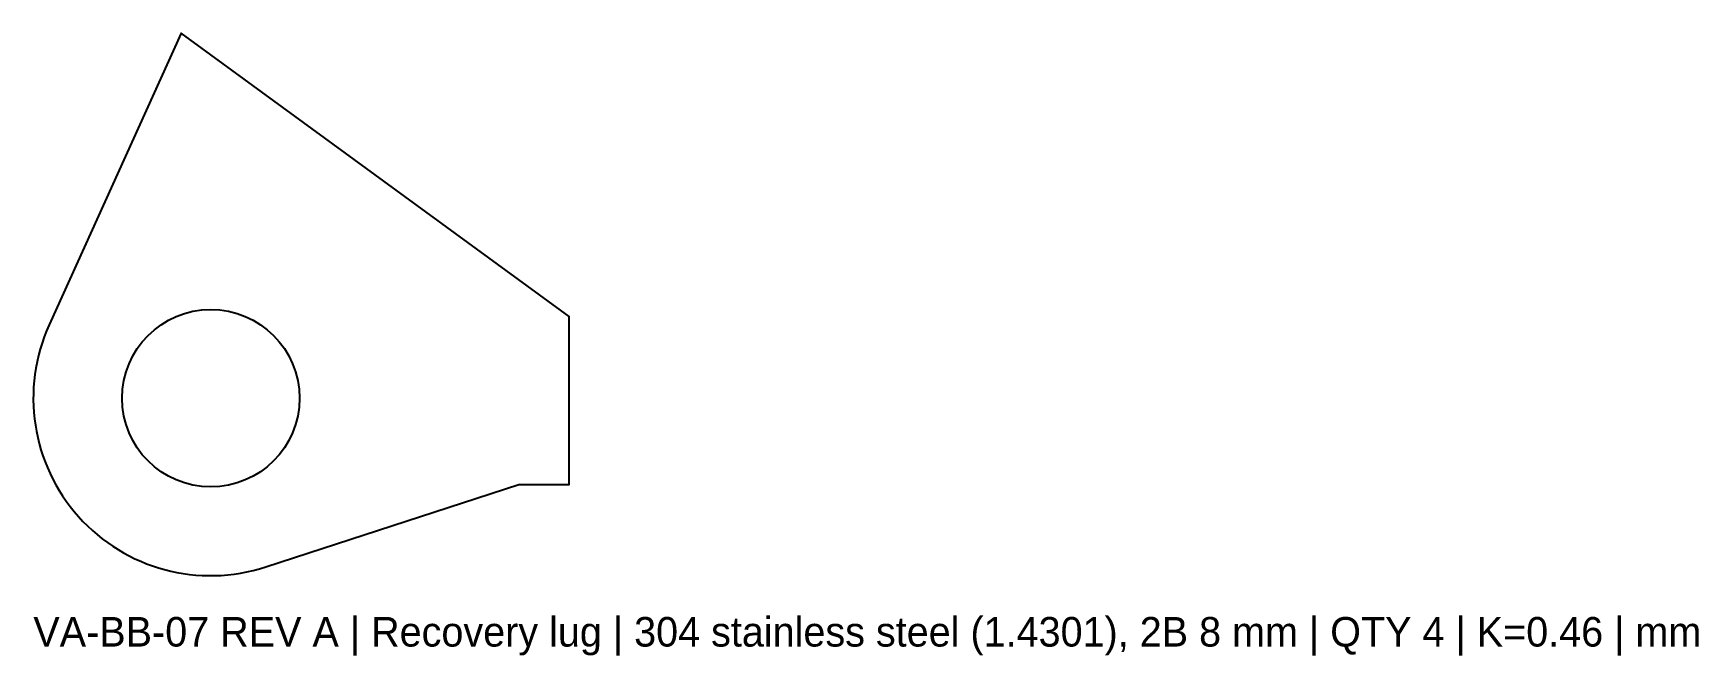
# Model space of a CAD drawing. Header units: millimetres. Extents: x 0 to 282, y -14 to 92.
import ezdxf

# ---------------------------------------------------------------- set-up
doc = ezdxf.new("R2010")
doc.units = ezdxf.units.MM
doc.layers.add('CUT', color=7, linetype='Continuous')
doc.layers.add('INFO', color=8, linetype='Continuous')

msp = doc.modelspace()

# ---------------------------------------------------------------- linework, layer by layer
at = {"layer": 'CUT'}
msp.add_lwpolyline([(2.68, 42.4, 0.652517), (39.3, 1.47), (82.1, 15.39), (90.6, 15.39), (90.6, 43.79), (25, 91.69), (2.68, 42.4)], format="xyb", close=True, dxfattribs=at)
msp.add_circle((30, 29.99), 15, dxfattribs=at)

# ---------------------------------------------------------------- texts
at = {"layer": 'INFO'}
msp.add_text('VA-BB-07 REV A | Recovery lug | 304 stainless steel (1.4301), 2B 8 mm | QTY 4 | K=0.46 | mm', height=5, dxfattribs=at).set_placement((0, -12))

doc.saveas('drawing.dxf')
